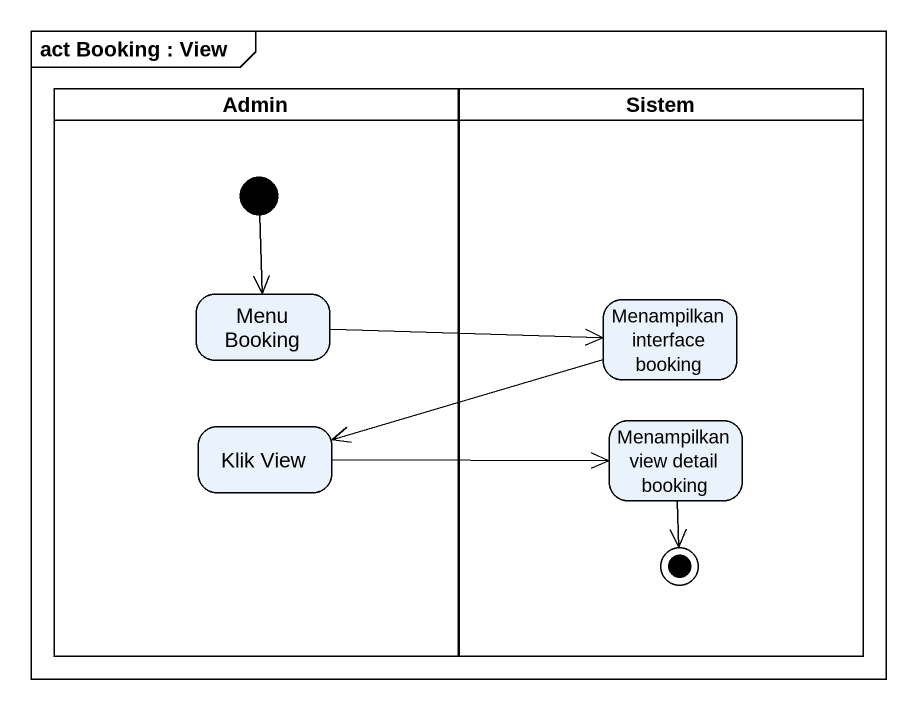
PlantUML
@startuml
mainframe act Booking : View
hide empty description
state Admin <<partition>> {
  state "Menu Booking" as Menu_Booking
  state "Klik View" as Klik_View
  [*] --> Menu_Booking
}
state Sistem <<partition>> {
  state "Menampilkan interface booking" as Menampilkan_interface
  state "Menampilkan view detail booking" as Menampilkan_view_detail
  Menampilkan_view_detail --> [*]
}
Menu_Booking -right-> Menampilkan_interface
Menampilkan_interface -left-> Klik_View
Klik_View -right-> Menampilkan_view_detail
@enduml
